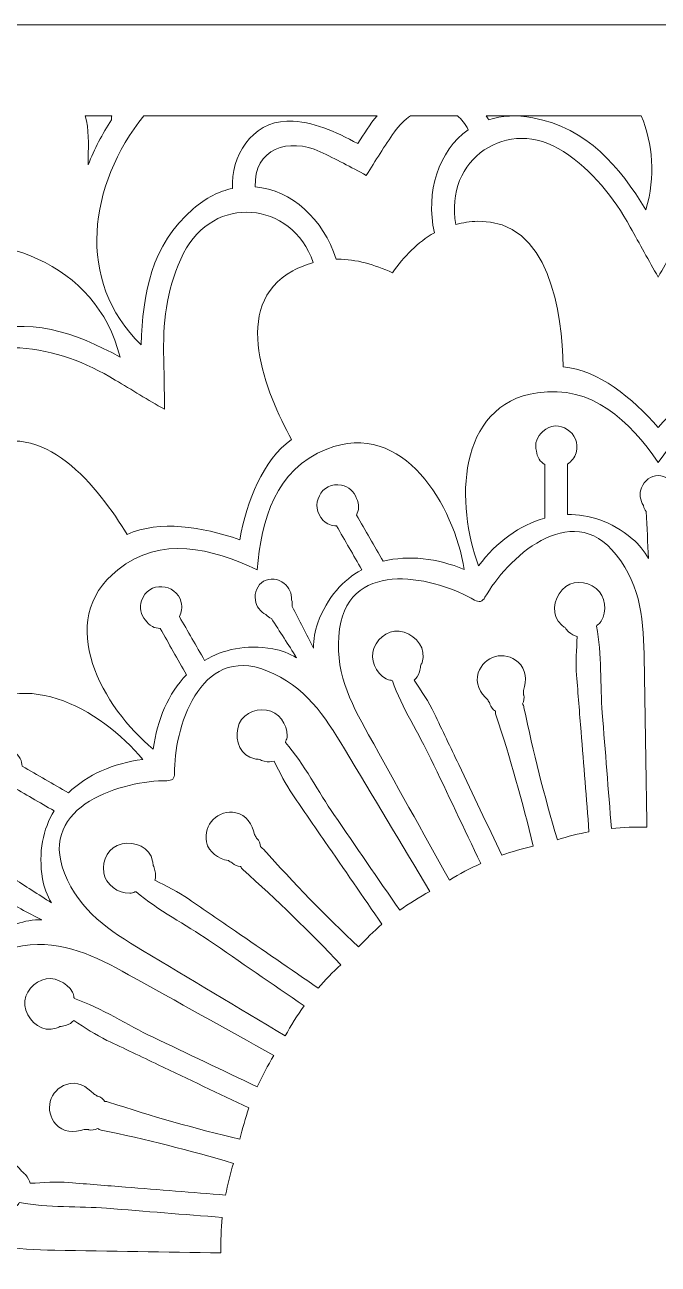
# Model space of a CAD drawing. Extents: x -175 to 692, y -400 to 112.
# Drawn here: x 568.6 to 610.4, y -113.3 to -31.5 of the extents above; entities that cross this region are included whole.
import ezdxf

# ---------------------------------------------------------------- set-up
doc = ezdxf.new("R2010")
doc.units = 0
doc.header["$MEASUREMENT"] = 0
doc.layers.add('Layer 1', color=7, linetype='Continuous', lineweight=0)

msp = doc.modelspace()

# ---------------------------------------------------------------- linework, layer by layer
at = {"layer": 'Layer 1'}
for points, knots in [([(686.0803833007812, -31.52850341796875), (686.0803833007812, -31.52850341796875), (683.049072265625, -31.52850341796875), (683.049072265625, -31.52850341796875), (683.049072265625, -31.52850341796875), (672.7584228515625, -31.52850341796875), (672.7584228515625, -31.52850341796875), (672.7584228515625, -31.52850341796875), (671.214111328125, -31.52850341796875), (671.214111328125, -31.52850341796875), (671.214111328125, -31.52850341796875), (668.0443725585938, -31.52850341796875), (668.0443725585938, -31.52850341796875), (668.0443725585938, -31.52850341796875), (666.4085693359375, -31.52850341796875), (666.4085693359375, -31.52850341796875), (666.4085693359375, -31.52850341796875), (662.9141235351562, -31.52850341796875), (662.9141235351562, -31.52850341796875), (662.9141235351562, -31.52850341796875), (660.7147827148438, -31.52850341796875), (660.7147827148438, -31.52850341796875), (660.7147827148438, -31.52850341796875), (648.3986206054688, -31.52850341796875), (648.3986206054688, -31.52850341796875), (648.3986206054688, -31.52850341796875), (646.5077514648438, -31.52850341796875), (646.5077514648438, -31.52850341796875), (646.5077514648438, -31.52850341796875), (643.0686645507812, -31.52850341796875), (643.0686645507812, -31.52850341796875), (643.0686645507812, -31.52850341796875), (641.4661254882812, -31.52850341796875), (641.4661254882812, -31.52850341796875), (641.4661254882812, -31.52850341796875), (638.6307983398438, -31.52850341796875), (638.6307983398438, -31.52850341796875), (638.6307983398438, -31.52850341796875), (634.322021484375, -31.52850341796875), (634.322021484375, -31.52850341796875), (634.322021484375, -31.52850341796875), (617.1672973632812, -31.52850341796875), (617.1672973632812, -31.52850341796875), (617.1672973632812, -31.52850341796875), (614.3284301757812, -31.52850341796875), (614.3284301757812, -31.52850341796875), (614.3284301757812, -31.52850341796875), (614.1973266601562, -31.52850341796875), (614.1973266601562, -31.52850341796875), (614.1973266601562, -31.52850341796875), (606.5673828125, -31.52850341796875), (606.5673828125, -31.52850341796875), (606.5673828125, -31.52850341796875), (606.436279296875, -31.52850341796875), (606.436279296875, -31.52850341796875), (606.436279296875, -31.52850341796875), (603.597412109375, -31.52850341796875), (603.597412109375, -31.52850341796875), (603.597412109375, -31.52850341796875), (586.4426879882812, -31.52850341796875), (586.4426879882812, -31.52850341796875), (586.4426879882812, -31.52850341796875), (582.1339111328125, -31.52850341796875), (582.1339111328125, -31.52850341796875), (582.1339111328125, -31.52850341796875), (579.2985839843749, -31.52850341796875), (579.2985839843749, -31.52850341796875), (579.2985839843749, -31.52850341796875), (577.696044921875, -31.52850341796875), (577.696044921875, -31.52850341796875), (577.696044921875, -31.52850341796875), (574.2569580078124, -31.52850341796875), (574.2569580078124, -31.52850341796875), (574.2569580078124, -31.52850341796875), (572.3829345703125, -31.52850341796875), (572.3829345703125, -31.52850341796875), (572.3829345703125, -31.52850341796875), (560.048583984375, -31.52850341796875), (560.048583984375, -31.52850341796875), (560.048583984375, -31.52850341796875), (557.8505859375, -31.52850341796875), (557.8505859375, -31.52850341796875), (557.8505859375, -31.52850341796875), (554.3561401367188, -31.52850341796875), (554.3561401367188, -31.52850341796875), (554.3561401367188, -31.52850341796875), (552.7203369140624, -31.52850341796875), (552.7203369140624, -31.52850341796875), (552.7203369140624, -31.52850341796875), (549.5505981445312, -31.52850341796875), (549.5505981445312, -31.52850341796875), (549.5505981445312, -31.52850341796875), (548.0062866210938, -31.52850341796875), (548.0062866210938, -31.52850341796875), (548.0062866210938, -31.52850341796875), (537.7047729492188, -31.52850341796875), (537.7047729492188, -31.52850341796875), (537.7047729492188, -31.52850341796875), (534.684326171875, -31.52850341796875), (534.684326171875, -31.52850341796875), (534.684326171875, -31.52850341796875), (528.5873413085938, -31.52850341796875), (528.5873413085938, -31.52850341796875), (528.5873413085938, -31.52850341796875), (528.5873413085938, -37.62548828125), (528.5873413085938, -37.62548828125), (528.5873413085938, -37.62548828125), (528.5873413085938, -40.65679931640625), (528.5873413085938, -40.65679931640625), (528.5873413085938, -40.65679931640625), (528.5873413085938, -50.94744873046875), (528.5873413085938, -50.94744873046875), (528.5873413085938, -50.94744873046875), (528.5873413085938, -52.49176025390625), (528.5873413085938, -52.49176025390625), (528.5873413085938, -52.49176025390625), (528.5873413085938, -55.6614990234375), (528.5873413085938, -55.6614990234375), (528.5873413085938, -55.6614990234375), (528.5873413085938, -57.2821044921875), (528.5873413085938, -57.2821044921875), (528.5873413085938, -57.2821044921875), (528.5873413085938, -60.7916259765625), (528.5873413085938, -60.7916259765625), (528.5873413085938, -60.7916259765625), (528.5873413085938, -62.9910888671875), (528.5873413085938, -62.9910888671875), (528.5873413085938, -62.9910888671875), (528.5873413085938, -75.3072509765625), (528.5873413085938, -75.3072509765625), (528.5873413085938, -75.3072509765625), (528.5873413085938, -77.1981201171875), (528.5873413085938, -77.1981201171875), (528.5873413085938, -77.1981201171875), (528.5873413085938, -80.63720703125), (528.5873413085938, -80.63720703125), (528.5873413085938, -80.63720703125), (528.5873413085938, -82.23962402343749), (528.5873413085938, -82.23962402343749), (528.5873413085938, -82.23962402343749), (528.5873413085938, -85.07409667968749), (528.5873413085938, -85.07409667968749), (528.5873413085938, -85.07409667968749), (528.5873413085938, -89.3798828125), (528.5873413085938, -89.3798828125), (528.5873413085938, -89.3798828125), (528.5873413085938, -106.53857421875), (528.5873413085938, -106.53857421875), (528.5873413085938, -106.53857421875), (528.5873413085938, -109.3773803710937), (528.5873413085938, -109.3773803710937), (528.5873413085938, -109.3773803710937), (528.5873413085938, -109.5084838867187), (528.5873413085938, -109.5084838867187), (528.5873413085938, -109.5084838867187), (528.5873413085938, -117.1385498046875), (528.5873413085938, -117.1385498046875), (528.5873413085938, -117.1385498046875), (528.5873413085938, -117.2696533203125), (528.5873413085938, -117.2696533203125), (528.5873413085938, -117.2696533203125), (528.5873413085938, -120.1083984375), (528.5873413085938, -120.1083984375), (528.5873413085938, -120.1083984375), (528.5873413085938, -137.26318359375), (528.5873413085938, -137.26318359375), (528.5873413085938, -137.26318359375), (528.5873413085938, -141.5729370117187), (528.5873413085938, -141.5729370117187), (528.5873413085938, -141.5729370117187), (528.5873413085938, -144.4073486328125), (528.5873413085938, -144.4073486328125), (528.5873413085938, -144.4073486328125), (528.5873413085938, -146.0098266601562), (528.5873413085938, -146.0098266601562), (528.5873413085938, -146.0098266601562), (528.5873413085938, -149.4489135742187), (528.5873413085938, -149.4489135742187), (528.5873413085938, -149.4489135742187), (528.5873413085938, -151.3228759765625), (528.5873413085938, -151.3228759765625), (528.5873413085938, -151.3228759765625), (528.5873413085938, -163.6572875976562), (528.5873413085938, -163.6572875976562), (528.5873413085938, -163.6572875976562), (528.5873413085938, -165.8553466796875), (528.5873413085938, -165.8553466796875), (528.5873413085938, -165.8553466796875), (528.5873413085938, -169.3497314453125), (528.5873413085938, -169.3497314453125), (528.5873413085938, -169.3497314453125), (528.5873413085938, -170.9833374023437), (528.5873413085938, -170.9833374023437), (528.5873413085938, -170.9833374023437), (528.5873413085938, -174.1552124023437), (528.5873413085938, -174.1552124023437), (528.5873413085938, -174.1552124023437), (528.5873413085938, -175.6995239257812), (528.5873413085938, -175.6995239257812), (528.5873413085938, -175.6995239257812), (528.5873413085938, -185.990234375), (528.5873413085938, -185.990234375), (528.5873413085938, -185.990234375), (528.5873413085938, -189.021484375), (528.5873413085938, -189.021484375), (528.5873413085938, -189.021484375), (528.5873413085938, -195.1185302734375), (528.5873413085938, -195.1185302734375), (528.5873413085938, -195.1185302734375), (534.684326171875, -195.1185302734375), (534.684326171875, -195.1185302734375), (534.684326171875, -195.1185302734375), (537.7156372070312, -195.1185302734375), (537.7156372070312, -195.1185302734375), (537.7156372070312, -195.1185302734375), (548.0062866210938, -195.1185302734375), (548.0062866210938, -195.1185302734375), (548.0062866210938, -195.1185302734375), (549.5505981445312, -195.1185302734375), (549.5505981445312, -195.1185302734375), (549.5505981445312, -195.1185302734375), (552.7203369140624, -195.1185302734375), (552.7203369140624, -195.1185302734375), (552.7203369140624, -195.1185302734375), (554.3409423828125, -195.1185302734375), (554.3409423828125, -195.1185302734375), (554.3409423828125, -195.1185302734375), (557.8505859375, -195.1185302734375), (557.8505859375, -195.1185302734375), (557.8505859375, -195.1185302734375), (560.0486450195312, -195.1185302734375), (560.0486450195312, -195.1185302734375), (560.0486450195312, -195.1185302734375), (572.3660888671875, -195.1185302734375), (572.3660888671875, -195.1185302734375), (572.3660888671875, -195.1185302734375), (574.2569580078124, -195.1185302734375), (574.2569580078124, -195.1185302734375), (574.2569580078124, -195.1185302734375), (577.696044921875, -195.1185302734375), (577.696044921875, -195.1185302734375), (577.696044921875, -195.1185302734375), (579.3232421875, -195.1185302734375), (579.3232421875, -195.1185302734375), (579.3232421875, -195.1185302734375), (582.1339111328125, -195.1185302734375), (582.1339111328125, -195.1185302734375), (582.1339111328125, -195.1185302734375), (586.4426879882812, -195.1185302734375), (586.4426879882812, -195.1185302734375), (586.4426879882812, -195.1185302734375), (603.597412109375, -195.1185302734375), (603.597412109375, -195.1185302734375), (603.597412109375, -195.1185302734375), (606.4361572265625, -195.1185302734375), (606.4361572265625, -195.1185302734375), (606.4361572265625, -195.1185302734375), (606.5673217773438, -195.1185302734375), (606.5673217773438, -195.1185302734375), (606.5673217773438, -195.1185302734375), (614.1973876953125, -195.1185302734375), (614.1973876953125, -195.1185302734375), (614.1973876953125, -195.1185302734375), (614.3285522460938, -195.1185302734375), (614.3285522460938, -195.1185302734375), (614.3285522460938, -195.1185302734375), (617.1672973632812, -195.1185302734375), (617.1672973632812, -195.1185302734375), (617.1672973632812, -195.1185302734375), (634.322021484375, -195.1185302734375), (634.322021484375, -195.1185302734375), (634.322021484375, -195.1185302734375), (638.6307983398438, -195.1185302734375), (638.6307983398438, -195.1185302734375), (638.6307983398438, -195.1185302734375), (641.4661254882812, -195.1185302734375), (641.4661254882812, -195.1185302734375), (641.4661254882812, -195.1185302734375), (643.0686645507812, -195.1185302734375), (643.0686645507812, -195.1185302734375), (643.0686645507812, -195.1185302734375), (646.5077514648438, -195.1185302734375), (646.5077514648438, -195.1185302734375), (646.5077514648438, -195.1185302734375), (648.3986206054688, -195.1185302734375), (648.3986206054688, -195.1185302734375), (648.3986206054688, -195.1185302734375), (660.716064453125, -195.1185302734375), (660.716064453125, -195.1185302734375), (660.716064453125, -195.1185302734375), (662.9141235351562, -195.1185302734375), (662.9141235351562, -195.1185302734375), (662.9141235351562, -195.1185302734375), (666.4085693359375, -195.1185302734375), (666.4085693359375, -195.1185302734375), (666.4085693359375, -195.1185302734375), (668.042236328125, -195.1185302734375), (668.042236328125, -195.1185302734375), (668.042236328125, -195.1185302734375), (671.214111328125, -195.1185302734375), (671.214111328125, -195.1185302734375), (671.214111328125, -195.1185302734375), (672.7584228515625, -195.1185302734375), (672.7584228515625, -195.1185302734375), (672.7584228515625, -195.1185302734375), (683.0599365234375, -195.1185302734375), (683.0599365234375, -195.1185302734375), (683.0599365234375, -195.1185302734375), (686.0803833007812, -195.1185302734375), (686.0803833007812, -195.1185302734375), (686.0803833007812, -195.1185302734375), (692.1773681640624, -195.1185302734375), (692.1773681640624, -195.1185302734375), (692.1773681640624, -195.1185302734375), (692.1773681640624, -189.021484375), (692.1773681640624, -189.021484375), (692.1773681640624, -189.021484375), (692.1773681640624, -185.990234375), (692.1773681640624, -185.990234375), (692.1773681640624, -185.990234375), (692.1773681640624, -175.6995239257812), (692.1773681640624, -175.6995239257812), (692.1773681640624, -175.6995239257812), (692.1773681640624, -174.1552124023437), (692.1773681640624, -174.1552124023437), (692.1773681640624, -174.1552124023437), (692.1773681640624, -170.9855346679687), (692.1773681640624, -170.9855346679687), (692.1773681640624, -170.9855346679687), (692.1773681640624, -169.3497314453125), (692.1773681640624, -169.3497314453125), (692.1773681640624, -169.3497314453125), (692.1773681640624, -165.8553466796875), (692.1773681640624, -165.8553466796875), (692.1773681640624, -165.8553466796875), (692.1773681640624, -163.6559448242187), (692.1773681640624, -163.6559448242187), (692.1773681640624, -163.6559448242187), (692.1773681640624, -151.3397827148437), (692.1773681640624, -151.3397827148437), (692.1773681640624, -151.3397827148437), (692.1773681640624, -149.4489135742187), (692.1773681640624, -149.4489135742187), (692.1773681640624, -149.4489135742187), (692.1773681640624, -146.0098266601562), (692.1773681640624, -146.0098266601562), (692.1773681640624, -146.0098266601562), (692.1773681640624, -144.4073486328125), (692.1773681640624, -144.4073486328125), (692.1773681640624, -144.4073486328125), (692.1773681640624, -141.5729370117187), (692.1773681640624, -141.5729370117187), (692.1773681640624, -141.5729370117187), (692.1773681640624, -137.2671508789062), (692.1773681640624, -137.2671508789062), (692.1773681640624, -137.2671508789062), (692.1773681640624, -120.1083984375), (692.1773681640624, -120.1083984375), (692.1773681640624, -120.1083984375), (692.1773681640624, -117.2696533203125), (692.1773681640624, -117.2696533203125), (692.1773681640624, -117.2696533203125), (692.1773681640624, -117.1385498046875), (692.1773681640624, -117.1385498046875), (692.1773681640624, -117.1385498046875), (692.1773681640624, -109.5084838867187), (692.1773681640624, -109.5084838867187), (692.1773681640624, -109.5084838867187), (692.1773681640624, -109.3773803710937), (692.1773681640624, -109.3773803710937), (692.1773681640624, -109.3773803710937), (692.1773681640624, -106.53857421875), (692.1773681640624, -106.53857421875), (692.1773681640624, -106.53857421875), (692.1773681640624, -89.38385009765625), (692.1773681640624, -89.38385009765625), (692.1773681640624, -89.38385009765625), (692.1773681640624, -85.07409667968749), (692.1773681640624, -85.07409667968749), (692.1773681640624, -85.07409667968749), (692.1773681640624, -82.23962402343749), (692.1773681640624, -82.23962402343749), (692.1773681640624, -82.23962402343749), (692.1773681640624, -80.63720703125), (692.1773681640624, -80.63720703125), (692.1773681640624, -80.63720703125), (692.1773681640624, -77.1981201171875), (692.1773681640624, -77.1981201171875), (692.1773681640624, -77.1981201171875), (692.1773681640624, -75.3240966796875), (692.1773681640624, -75.3240966796875), (692.1773681640624, -75.3240966796875), (692.1773681640624, -62.98974609375), (692.1773681640624, -62.98974609375), (692.1773681640624, -62.98974609375), (692.1773681640624, -60.7916259765625), (692.1773681640624, -60.7916259765625), (692.1773681640624, -60.7916259765625), (692.1773681640624, -57.29730224609375), (692.1773681640624, -57.29730224609375), (692.1773681640624, -57.29730224609375), (692.1773681640624, -55.6614990234375), (692.1773681640624, -55.6614990234375), (692.1773681640624, -55.6614990234375), (692.1773681640624, -52.49176025390625), (692.1773681640624, -52.49176025390625), (692.1773681640624, -52.49176025390625), (692.1773681640624, -50.94744873046875), (692.1773681640624, -50.94744873046875), (692.1773681640624, -50.94744873046875), (692.1773681640624, -40.65679931640625), (692.1773681640624, -40.65679931640625), (692.1773681640624, -40.65679931640625), (692.1773681640624, -37.62548828125), (692.1773681640624, -37.62548828125), (692.1773681640624, -37.62548828125), (692.1773681640624, -31.52850341796875), (692.1773681640624, -31.52850341796875), (692.1773681640624, -31.52850341796875), (686.0803833007812, -31.52850341796875), (686.0803833007812, -31.52850341796875)], [0, 0, 0, 0, 1, 1, 1, 2, 2, 2, 3, 3, 3, 4, 4, 4, 5, 5, 5, 6, 6, 6, 7, 7, 7, 8, 8, 8, 9, 9, 9, 10, 10, 10, 11, 11, 11, 12, 12, 12, 13, 13, 13, 14, 14, 14, 15, 15, 15, 16, 16, 16, 17, 17, 17, 18, 18, 18, 19, 19, 19, 20, 20, 20, 21, 21, 21, 22, 22, 22, 23, 23, 23, 24, 24, 24, 25, 25, 25, 26, 26, 26, 27, 27, 27, 28, 28, 28, 29, 29, 29, 30, 30, 30, 31, 31, 31, 32, 32, 32, 33, 33, 33, 34, 34, 34, 35, 35, 35, 36, 36, 36, 37, 37, 37, 38, 38, 38, 39, 39, 39, 40, 40, 40, 41, 41, 41, 42, 42, 42, 43, 43, 43, 44, 44, 44, 45, 45, 45, 46, 46, 46, 47, 47, 47, 48, 48, 48, 49, 49, 49, 50, 50, 50, 51, 51, 51, 52, 52, 52, 53, 53, 53, 54, 54, 54, 55, 55, 55, 56, 56, 56, 57, 57, 57, 58, 58, 58, 59, 59, 59, 60, 60, 60, 61, 61, 61, 62, 62, 62, 63, 63, 63, 64, 64, 64, 65, 65, 65, 66, 66, 66, 67, 67, 67, 68, 68, 68, 69, 69, 69, 70, 70, 70, 71, 71, 71, 72, 72, 72, 73, 73, 73, 74, 74, 74, 75, 75, 75, 76, 76, 76, 77, 77, 77, 78, 78, 78, 79, 79, 79, 80, 80, 80, 81, 81, 81, 82, 82, 82, 83, 83, 83, 84, 84, 84, 85, 85, 85, 86, 86, 86, 87, 87, 87, 88, 88, 88, 89, 89, 89, 90, 90, 90, 91, 91, 91, 92, 92, 92, 93, 93, 93, 94, 94, 94, 95, 95, 95, 96, 96, 96, 97, 97, 97, 98, 98, 98, 99, 99, 99, 100, 100, 100, 101, 101, 101, 102, 102, 102, 103, 103, 103, 104, 104, 104, 105, 105, 105, 106, 106, 106, 107, 107, 107, 108, 108, 108, 109, 109, 109, 110, 110, 110, 111, 111, 111, 112, 112, 112, 113, 113, 113, 114, 114, 114, 115, 115, 115, 116, 116, 116, 117, 117, 117, 118, 118, 118, 119, 119, 119, 120, 120, 120, 121, 121, 121, 122, 122, 122, 123, 123, 123, 124, 124, 124, 125, 125, 125, 126, 126, 126, 127, 127, 127, 128, 128, 128, 129, 129, 129, 130, 130, 130, 131, 131, 131, 132, 132, 132, 133, 133, 133, 134, 134, 134, 135, 135, 135, 136, 136, 136, 137, 137, 137, 138, 138, 138, 139, 139, 139, 140, 140, 140, 140]), ([(591.8412475585938, -37.52850341796875), (591.3782348632812, -38.09759521484375), (590.9585571289062, -38.7244873046875), (590.5679321289062, -39.369140625), (589.1012573242188, -38.56781005859375), (587.5617675781249, -37.887939453125), (586.0126342773438, -37.887939453125), (586.0126342773438, -37.887939453125), (585.8863525390624, -37.887939453125), (585.8863525390624, -37.887939453125), (583.5843505859375, -37.94134521484375), (582.1467285156249, -40.23358154296874), (582.3070678710938, -42.32189941406249), (581.4329833984374, -42.51617431640625), (580.549072265625, -42.9434814453125), (579.7089233398438, -43.67193603515625), (576.9213256835938, -46.08563232421874), (576.3773193359375, -49.28607177734375), (576.2850952148438, -52.651611328125), (571.9010009765624, -48.42803955078125), (572.8206176757812, -42.04608154296875), (576.4611206054688, -37.52850341796875), (576.4611206054688, -37.52850341796875), (591.8412475585938, -37.52850341796875), (591.8412475585938, -37.52850341796875)], [0, 0, 0, 0, 1, 1, 1, 2, 2, 2, 3, 3, 3, 4, 4, 4, 5, 5, 5, 6, 6, 6, 7, 7, 7, 8, 8, 8, 8]), ([(574.327880859375, -37.795654296875), (573.7062377929688, -38.73779296875), (573.1817016601562, -39.73822021484375), (572.7884521484375, -40.767822265625), (572.7884521484375, -40.767822265625), (572.7884521484375, -40.267578125), (572.7884521484375, -40.267578125), (572.7884521484375, -39.4693603515625), (572.8460693359375, -38.41357421875), (572.590087890625, -37.52850341796875), (572.590087890625, -37.52850341796875), (574.3306884765624, -37.52850341796875), (574.3306884765624, -37.52850341796875), (574.3275146484375, -37.61895751953125), (574.3332519531249, -37.70379638671875), (574.327880859375, -37.795654296875)], [0, 0, 0, 0, 1, 1, 1, 2, 2, 2, 3, 3, 3, 4, 4, 4, 5, 5, 5, 5]), ([(594.0525512695312, -37.52850341796875), (594.0525512695312, -37.52850341796875), (597.1402587890625, -37.52850341796875), (597.1402587890625, -37.52850341796875), (597.4072265624999, -37.7607421875), (597.6499633789062, -38.06591796875), (597.8526000976562, -38.46099853515625), (595.890625, -39.83538818359375), (595.0164184570312, -42.55499267578125), (595.6234741210938, -45.25518798828125), (594.506591796875, -45.8768310546875), (593.6275024414062, -46.81896972656249), (592.8504638671874, -47.8970947265625), (591.6703491210938, -47.3629150390625), (590.4708251953125, -46.9937744140625), (589.2275390625, -46.9937744140625), (589.2275390625, -46.9937744140625), (589.1304321289062, -46.9937744140625), (589.1304321289062, -46.9937744140625), (588.3048706054688, -44.35186767578125), (586.1873779296875, -42.43353271484375), (583.8028564453124, -42.2247314453125), (583.6766357421875, -39.69451904296875), (586.0223388671875, -38.9417724609375), (588.0863037109374, -39.908203125), (589.1158447265625, -40.39385986328125), (590.1211547851562, -40.92803955078125), (591.12646484375, -41.46710205078124), (591.7286987304688, -40.495849609375), (592.3357543945312, -39.5294189453125), (592.9864501953125, -38.59698486328125), (593.2908935546874, -38.15966796875), (593.6571655273438, -37.7999267578125), (594.0525512695312, -37.52850341796875)], [0, 0, 0, 0, 1, 1, 1, 2, 2, 2, 3, 3, 3, 4, 4, 4, 5, 5, 5, 6, 6, 6, 7, 7, 7, 8, 8, 8, 9, 9, 9, 10, 10, 10, 11, 11, 11, 11]), ([(623.7230834960938, -44.7015380859375), (623.2763061523438, -44.58984375), (622.8052368164062, -44.50726318359374), (622.2807006835938, -44.49755859375), (617.540771484375, -44.37615966796875), (616.7152099609374, -50.61187744140625), (616.6471557617188, -54.09393310546875), (614.2821044921874, -54.361083984375), (612.1258544921874, -56.09967041015625), (610.38232421875, -58.1151123046875), (608.6388549804688, -56.09967041015625), (606.4826049804688, -54.361083984375), (604.1175537109374, -54.09393310546875), (604.0494995117188, -50.61187744140625), (603.2239379882812, -44.37615966796875), (598.4840087890624, -44.49755859375), (597.95947265625, -44.50726318359374), (597.4884033203125, -44.58984375), (597.0416259765625, -44.7015380859375), (596.2063598632812, -40.42303466796875), (600.4849243164062, -37.48480224609375), (604.1370239257812, -39.89849853515625), (606.0601196289062, -41.166015625), (607.4247436523438, -42.88519287109375), (608.5417480468749, -44.88604736328125), (609.1633911132812, -45.99334716796875), (609.755859375, -47.10064697265624), (610.38232421875, -48.17388916015625), (611.0088500976562, -47.10064697265624), (611.601318359375, -45.99334716796875), (612.2229614257812, -44.88604736328125), (613.3399658203124, -42.88519287109375), (614.7045898437499, -41.166015625), (616.6276855468749, -39.89849853515625), (620.2797851562499, -37.48480224609375), (624.5583496093749, -40.42303466796875), (623.7230834960938, -44.7015380859375)], [0, 0, 0, 0, 1, 1, 1, 2, 2, 2, 3, 3, 3, 4, 4, 4, 5, 5, 5, 6, 6, 6, 7, 7, 7, 8, 8, 8, 9, 9, 9, 10, 10, 10, 11, 11, 11, 12, 12, 12, 12]), ([(609.265380859375, -37.52850341796875), (610.0292968749999, -39.4068603515625), (610.2174682617188, -41.5147705078125), (609.5762329101562, -43.73992919921875), (607.8132324218749, -40.86492919921875), (605.7395629882812, -38.36383056640625), (602.1214599609375, -37.66448974609375), (601.0288085937499, -37.4556884765625), (600.0526123046874, -37.528564453125), (599.1978759765625, -37.80047607421875), (599.1522827148438, -37.70538330078125), (599.0874633789062, -37.62017822265625), (599.0346069335938, -37.52850341796875), (599.0346069335938, -37.52850341796875), (609.265380859375, -37.52850341796875), (609.265380859375, -37.52850341796875)], [0, 0, 0, 0, 1, 1, 1, 2, 2, 2, 3, 3, 3, 4, 4, 4, 5, 5, 5, 5]), ([(577.7565917968749, -53.13726806640625), (577.7225952148438, -50.844970703125), (578.0479125976562, -48.67413330078125), (579.0775756835938, -46.61016845703125), (581.0347290039062, -42.70068359375), (586.2116699218749, -43.10375976562499), (587.6249999999999, -47.2269287109375), (587.1781005859374, -47.3531494140625), (586.7313232421874, -47.518310546875), (586.2747802734374, -47.7659912109375), (582.1079711914062, -50.038818359375), (584.5119018554688, -55.84716796875), (586.1970825195312, -58.89703369140625), (584.27880859375, -60.31024169921875), (583.2783203125, -62.89385986328125), (582.7781372070312, -65.51153564453125), (580.2576293945312, -64.63739013671875), (577.5283813476562, -64.21002197265625), (575.3429565429688, -65.161865234375), (573.5411987304688, -62.17510986328125), (569.7094116210938, -57.197265625), (565.6639404296875, -59.66436767578125), (565.2171630859375, -59.93634033203125), (564.8480834960938, -60.24224853515625), (564.517822265625, -60.56280517578125), (561.6524658203124, -57.27978515625), (563.891357421875, -52.59332275390625), (568.2621459960938, -52.8555908203125), (570.5641479492188, -52.99639892578125), (572.6038208007812, -53.8026123046875), (574.5707397460938, -54.97296142578125), (575.6585693359375, -55.623779296875), (576.7269897460938, -56.28424072265625), (577.8099365234375, -56.90582275390625), (577.8148193359375, -55.65777587890625), (577.7759399414062, -54.40478515625), (577.7565917968749, -53.13726806640625)], [0, 0, 0, 0, 1, 1, 1, 2, 2, 2, 3, 3, 3, 4, 4, 4, 5, 5, 5, 6, 6, 6, 7, 7, 7, 8, 8, 8, 9, 9, 9, 10, 10, 10, 11, 11, 11, 12, 12, 12, 12]), ([(550.1572265624999, -53.098388671875), (553.0614013671875, -49.91253662109375), (556.4852294921875, -47.18804931640625), (560.69091796875, -46.2362060546875), (566.7130126953124, -44.87640380859375), (573.3322753906249, -47.20263671875), (574.8863525390625, -53.457763671875), (571.9288330078125, -51.8551025390625), (568.8837890624999, -50.72845458984375), (565.4016723632812, -51.93280029296875), (564.3478393554688, -52.29705810546875), (563.5368041992188, -52.8507080078125), (562.9346313476562, -53.51116943359375), (561.2008666992188, -52.326171875), (558.4957275390625, -52.42822265625), (557.3010864257812, -54.39019775390625), (556.4706420898438, -55.75006103515625), (556.2813110351562, -57.46923828125), (556.2424316406249, -59.18353271484375), (554.528076171875, -59.222412109375), (552.8088378906249, -59.41180419921875), (551.4490356445312, -60.24224853515625), (549.4869995117188, -61.43695068359375), (549.385009765625, -64.14202880859375), (550.570068359375, -65.87579345703125), (549.9095458984375, -66.47796630859375), (549.3559570312499, -67.28900146484375), (548.99169921875, -68.34283447265625), (547.7872314453125, -71.824951171875), (548.9139404296874, -74.8699951171875), (550.5166015624999, -77.8275146484375), (544.2615356445312, -76.2734375), (541.9352416992188, -69.65411376953125), (543.2949829101562, -63.632080078125), (544.2469482421874, -59.42633056640625), (546.9713745117188, -56.0025634765625), (550.1572265624999, -53.098388671875)], [0, 0, 0, 0, 1, 1, 1, 2, 2, 2, 3, 3, 3, 4, 4, 4, 5, 5, 5, 6, 6, 6, 7, 7, 7, 8, 8, 8, 9, 9, 9, 10, 10, 10, 11, 11, 11, 12, 12, 12, 12]), ([(622.2273559570312, -67.225830078125), (621.047119140625, -65.6766357421875), (619.5222778320312, -64.54022216796875), (617.8661499023438, -64.078857421875), (617.8661499023438, -64.078857421875), (617.8661499023438, -60.55303955078125), (617.8661499023438, -60.55303955078125), (618.0070190429688, -60.46563720703125), (618.1381225585938, -60.35394287109375), (618.2401123046875, -60.19854736328125), (618.346923828125, -60.028564453125), (618.3906860351562, -59.848876953125), (618.4100952148438, -59.669189453125), (618.5752563476562, -59.16412353515625), (618.351806640625, -58.68817138671875), (618.0021362304688, -58.36279296875), (616.9823608398438, -57.420654296875), (615.4379272460938, -58.48419189453125), (615.7875366210938, -59.76629638671875), (615.8799438476562, -60.0965576171875), (616.0984497070312, -60.34912109375), (616.3704223632812, -60.51904296875), (616.3704223632812, -60.51904296875), (616.3704223632812, -63.85546875), (616.3704223632812, -63.85546875), (614.9570922851562, -63.82147216796875), (613.4904785156249, -64.29254150390625), (612.0918579101562, -65.44354248046875), (611.6498413085938, -65.8077392578125), (611.3098754882812, -66.2593994140625), (611.0283203125, -66.7547607421875), (611.0719604492188, -65.7203369140625), (611.1205444335938, -64.6907958984375), (611.1691284179688, -63.6563720703125), (611.2662353515625, -63.54949951171875), (611.3293457031249, -63.41839599609375), (611.3536376953125, -63.26300048828125), (611.5770263671874, -62.91815185546875), (611.6401977539062, -62.47137451171875), (611.4848022460938, -62.0780029296875), (611.2905883789062, -61.59234619140625), (610.8582763671875, -61.296142578125), (610.38232421875, -61.2669677734375), (609.9064331054688, -61.296142578125), (609.47412109375, -61.59234619140625), (609.2799072265624, -62.0780029296875), (609.12451171875, -62.47137451171875), (609.1876831054688, -62.91815185546875), (609.4110717773438, -63.26300048828125), (609.4353637695312, -63.41839599609375), (609.4984130859375, -63.54949951171875), (609.5955200195312, -63.6563720703125), (609.6441650390625, -64.6907958984375), (609.6927490234374, -65.7203369140625), (609.7363891601562, -66.7547607421875), (609.454833984375, -66.2593994140625), (609.1148681640625, -65.8077392578125), (608.6728515625, -65.44354248046875), (607.2742309570312, -64.29254150390625), (605.8076171875, -63.82147216796875), (604.394287109375, -63.85546875), (604.394287109375, -63.85546875), (604.394287109375, -60.51904296875), (604.394287109375, -60.51904296875), (604.666259765625, -60.34912109375), (604.884765625, -60.0965576171875), (604.9771728515625, -59.76629638671875), (605.3267822265625, -58.48419189453125), (603.7823486328124, -57.420654296875), (602.7625732421874, -58.36279296875), (602.4129028320312, -58.68817138671875), (602.189453125, -59.16412353515625), (602.3546142578124, -59.669189453125), (602.3740234375, -59.848876953125), (602.4177856445312, -60.028564453125), (602.5245971679688, -60.19854736328125), (602.6265869140624, -60.35394287109375), (602.7576904296875, -60.46563720703125), (602.8985595703125, -60.55303955078125), (602.8985595703125, -60.55303955078125), (602.8985595703125, -64.078857421875), (602.8985595703125, -64.078857421875), (601.2424316406249, -64.54022216796875), (599.717529296875, -65.6766357421875), (598.537353515625, -67.225830078125), (597.0270385742188, -63.26300048828125), (597.0319213867188, -56.604736328125), (602.4225463867188, -55.80828857421875), (606.0407104492188, -55.27410888671875), (608.4931030273438, -57.687744140625), (610.38232421875, -60.4073486328125), (612.2716064453125, -57.687744140625), (614.7239990234375, -55.27410888671875), (618.3421630859375, -55.80828857421875), (623.7327880859375, -56.604736328125), (623.7376708984375, -63.26300048828125), (622.2273559570312, -67.225830078125)], [0, 0, 0, 0, 1, 1, 1, 2, 2, 2, 3, 3, 3, 4, 4, 4, 5, 5, 5, 6, 6, 6, 7, 7, 7, 8, 8, 8, 9, 9, 9, 10, 10, 10, 11, 11, 11, 12, 12, 12, 13, 13, 13, 14, 14, 14, 15, 15, 15, 16, 16, 16, 17, 17, 17, 18, 18, 18, 19, 19, 19, 20, 20, 20, 21, 21, 21, 22, 22, 22, 23, 23, 23, 24, 24, 24, 25, 25, 25, 26, 26, 26, 27, 27, 27, 28, 28, 28, 29, 29, 29, 30, 30, 30, 31, 31, 31, 32, 32, 32, 32]), ([(592.2386474609375, -66.9344482421875), (591.65087890625, -65.91461181640625), (591.0681762695312, -64.89959716796875), (590.4805297851562, -63.8846435546875), (590.5533447265624, -63.73406982421875), (590.6116943359375, -63.57379150390625), (590.6213989257812, -63.3843994140625), (590.631103515625, -63.1610107421875), (590.5679321289062, -62.96673583984375), (590.4756469726562, -62.78704833984375), (590.3445434570312, -62.3062744140625), (589.9462890625, -62.01971435546875), (589.49951171875, -61.917724609375), (588.14453125, -61.61175537109375), (587.3384399414062, -63.30181884765625), (588.285400390625, -64.2391357421875), (588.5330810546874, -64.48193359375), (588.8438720703125, -64.583984375), (589.1644287109374, -64.5985107421875), (589.7229003906249, -65.56494140625), (590.2766113281249, -66.52655029296875), (590.8302001953124, -67.48809814453125), (589.5917358398438, -68.16802978515625), (588.562255859375, -69.309326171875), (587.926025390625, -71.00421142578125), (587.7269287109375, -71.5335693359375), (587.649169921875, -72.092041015625), (587.649169921875, -72.66021728515625), (587.1781005859374, -71.74725341796875), (586.7022094726562, -70.829345703125), (586.2262573242188, -69.9163818359375), (586.2603149414062, -69.78033447265625), (586.2505493164062, -69.6346435546875), (586.1970825195312, -69.484130859375), (586.2116699218749, -69.07135009765625), (586.046630859375, -68.65362548828125), (585.71142578125, -68.39141845703125), (585.3034667968749, -68.0709228515625), (584.7790527343749, -68.02716064453125), (584.3516235351562, -68.2408447265625), (583.9583129882812, -68.50311279296875), (583.7301025390624, -68.97906494140625), (583.8077392578124, -69.49383544921875), (583.865966796875, -69.9114990234375), (584.142822265625, -70.2659912109375), (584.5070800781249, -70.4554443359375), (584.6138916015624, -70.57684326171875), (584.7304077148438, -70.65936279296875), (584.866455078125, -70.703125), (585.4248657226562, -71.56756591796875), (585.9785766601562, -72.4368896484375), (586.5322875976562, -73.30615234375), (586.0416259765624, -73.0196533203125), (585.5220947265625, -72.80596923828125), (584.9586791992188, -72.71368408203125), (583.1715087890625, -72.41741943359375), (581.6708374023438, -72.7427978515625), (580.4616699218749, -73.47613525390625), (579.9079589843749, -72.50970458984375), (579.3495483398438, -71.548095703125), (578.7958374023438, -70.5865478515625), (578.9415283203124, -70.30487060546875), (579.0094604492188, -69.9794921875), (578.922119140625, -69.64923095703125), (578.5870361328124, -68.357421875), (576.7172241210938, -68.21173095703125), (576.3045043945312, -69.53753662109375), (576.1685180664062, -69.974609375), (576.217041015625, -70.46514892578125), (576.5667724609374, -70.8148193359375), (576.678466796875, -70.98480224609375), (576.8143310546874, -71.14019775390625), (577.0135498046875, -71.2421875), (577.1835937499999, -71.32958984375), (577.3486328125, -71.35870361328125), (577.5186157226562, -71.36358642578125), (578.1062622070312, -72.3834228515625), (578.6890258789062, -73.3984375), (579.276611328125, -74.4183349609375), (578.0722045898438, -75.64697265625), (577.3242797851562, -77.39532470703125), (577.0765991210938, -79.3233642578125), (573.7840576171874, -76.64739990234375), (570.462158203125, -70.8828125), (574.7310180664062, -67.49298095703125), (577.6011352539062, -65.22015380859375), (580.9279174804688, -66.0845947265625), (583.92431640625, -67.49786376953125), (584.201171875, -64.1954345703125), (585.1141357421875, -60.87847900390625), (588.5184936523438, -59.533203125), (593.5886230468749, -57.5274658203125), (596.9202270507812, -63.2921142578125), (597.5903320312499, -67.4783935546875), (595.79833984375, -66.73052978515625), (593.9092407226562, -66.507080078125), (592.2386474609375, -66.9344482421875)], [0, 0, 0, 0, 1, 1, 1, 2, 2, 2, 3, 3, 3, 4, 4, 4, 5, 5, 5, 6, 6, 6, 7, 7, 7, 8, 8, 8, 9, 9, 9, 10, 10, 10, 11, 11, 11, 12, 12, 12, 13, 13, 13, 14, 14, 14, 15, 15, 15, 16, 16, 16, 17, 17, 17, 18, 18, 18, 19, 19, 19, 20, 20, 20, 21, 21, 21, 22, 22, 22, 23, 23, 23, 24, 24, 24, 25, 25, 25, 26, 26, 26, 27, 27, 27, 28, 28, 28, 29, 29, 29, 30, 30, 30, 31, 31, 31, 32, 32, 32, 32]), ([(598.2752075195312, -69.49383544921875), (598.4111938476562, -69.571533203125), (598.537353515625, -69.59100341796875), (598.6637573242188, -69.58612060546875), (598.7754516601562, -69.52783203125), (598.8773803710938, -69.44525146484375), (598.955078125, -69.309326171875), (600.3246459960938, -66.86163330078125), (604.6129150390624, -62.68994140625), (607.6141967773438, -66.50225830078125), (609.2993774414062, -68.64398193359375), (609.4158935546874, -70.96533203125), (609.4596557617188, -73.51983642578125), (609.5178833007812, -77.17193603515625), (609.5810546875, -80.828857421875), (609.6392822265625, -84.48089599609375), (608.8526000976562, -84.46630859375), (608.0706787109375, -84.49066162109375), (607.2984619140624, -84.56829833984375), (607.094482421875, -82.02355957031249), (606.8905639648438, -79.478759765625), (606.69140625, -76.93878173828125), (606.550537109375, -75.16619873046875), (606.6671752929688, -73.0439453125), (606.3076782226562, -71.2130126953125), (606.3271484374999, -71.188720703125), (606.3466186523438, -71.1693115234375), (606.3660278320312, -71.14019775390625), (606.4583129882812, -71.08673095703125), (606.5457763671875, -71.00421142578125), (606.6185913085938, -70.88763427734375), (607.0119628906249, -70.24176025390625), (606.9147949218749, -69.2315673828125), (606.293212890625, -68.73626708984375), (605.6278686523438, -68.20684814453125), (604.6516723632812, -68.14862060546875), (604.039794921875, -68.8284912109375), (603.4667358398438, -69.4598388671875), (603.2966918945312, -70.5234375), (604.0203247070312, -71.14019775390625), (604.0883789062499, -71.20330810546875), (604.1660156249999, -71.2615966796875), (604.2437133789062, -71.31500244140625), (604.311767578125, -71.40728759765625), (604.3798217773438, -71.49957275390625), (604.4720458984374, -71.5821533203125), (604.666259765625, -71.76666259765625), (604.8557739257812, -71.85894775390625), (605.0402221679688, -71.8978271484375), (604.9964599609374, -72.75250244140625), (604.9334106445312, -73.621826171875), (604.9964599609374, -74.44744873046875), (605.0935668945312, -75.69073486328125), (605.1956787109375, -76.93878173828125), (605.2927856445312, -78.18206787109375), (605.467529296875, -80.382080078125), (605.6424560546875, -82.58685302734376), (605.8173217773438, -84.78686523437501), (605.117919921875, -84.91802978515625), (604.4185791015625, -85.09283447265625), (603.72900390625, -85.3065185546875), (602.8693847656249, -82.42663574218751), (602.1312255859375, -79.51763916015625), (601.5289916992188, -76.5745849609375), (601.5095825195312, -76.4822998046875), (601.470703125, -76.40948486328125), (601.4270629882812, -76.3414306640625), (601.524169921875, -76.1617431640625), (601.5581665039062, -75.9432373046875), (601.5095825195312, -75.7635498046875), (601.5046997070312, -75.74896240234375), (601.4949951171875, -75.7392578125), (601.4901123046874, -75.72955322265625), (601.4998168945312, -75.63726806640625), (601.4998168945312, -75.54498291015625), (601.4949951171875, -75.45269775390625), (601.708740234375, -74.81170654296875), (601.6844482421874, -74.0491943359375), (601.1453247070312, -73.58782958984375), (600.7083129882812, -73.20904541015625), (600.1546020507812, -73.087646484375), (599.6397705078124, -73.2236328125), (599.1202392578125, -73.36444091796875), (598.7025146484374, -73.74810791015625), (598.51318359375, -74.29205322265625), (598.2800903320312, -74.96221923828125), (598.639404296875, -75.6324462890625), (599.1444091796875, -76.0841064453125), (599.1832885742188, -76.1666259765625), (599.23193359375, -76.24432373046875), (599.2852783203125, -76.322021484375), (599.2852783203125, -76.322021484375), (599.2852783203125, -76.35601806640625), (599.2852783203125, -76.35601806640625), (599.3338623046875, -76.54058837890625), (599.4747314453125, -76.71539306640625), (599.6494750976562, -76.822265625), (599.644775390625, -76.89996337890625), (599.644775390625, -76.9825439453125), (599.6786499023438, -77.0699462890625), (600.6256713867188, -79.925537109375), (601.4416503906249, -82.81030273437499), (602.1360473632812, -85.73388671874999), (601.431884765625, -85.8941650390625), (600.7421875, -86.08837890625), (600.0671997070312, -86.32635498046875), (599.1202392578125, -84.33520507812501), (598.1683959960938, -82.3392333984375), (597.2212524414062, -80.34320068359376), (596.6822509765624, -79.21649169921875), (596.1431274414062, -78.08978271484375), (595.6090087890625, -76.96307373046875), (595.2545166015625, -76.2152099609375), (594.7590942382812, -75.4915771484375), (594.2929077148438, -74.7777099609375), (594.4336547851562, -74.65625), (594.5550537109375, -74.4765625), (594.6328735351562, -74.21917724609375), (594.671630859375, -74.0928955078125), (594.6910400390625, -73.97149658203125), (594.7008056640624, -73.85009765625), (594.7396850585938, -73.77239990234375), (594.7735595703124, -73.6947021484375), (594.8027343749999, -73.61212158203125), (595.1184692382812, -72.71368408203125), (594.443359375, -71.87835693359375), (593.6275024414062, -71.61614990234375), (592.7581787109375, -71.33441162109375), (591.9423217773438, -71.87347412109375), (591.6265869140625, -72.66510009765625), (591.3401489257812, -73.4033203125), (591.7625732421875, -74.3260498046875), (592.427978515625, -74.6903076171875), (592.5445556640625, -74.75823974609375), (592.6610717773438, -74.78253173828125), (592.7727661132812, -74.78253173828125), (592.7970581054688, -74.797119140625), (592.8262329101562, -74.80682373046875), (592.8552856445312, -74.8165283203125), (593.45751953125, -76.58428955078125), (594.6231079101562, -78.36175537109375), (595.3856201171874, -79.96441650390625), (596.4830932617188, -82.271240234375), (597.5807495117188, -84.57318115234375), (598.67822265625, -86.8800048828125), (597.9642944335938, -87.19567871093749), (597.2747192382812, -87.56475830078125), (596.6044921875, -87.97271728515625), (594.8319091796874, -84.77716064453124), (593.0545043945312, -81.58642578125), (591.2817993164062, -78.39093017578125), (590.0385131835938, -76.1617431640625), (588.9798583984375, -74.08807373046875), (589.3684082031249, -71.3927001953125), (590.0628051757812, -66.58966064453125), (595.861572265625, -68.05633544921875), (598.2752075195312, -69.49383544921875)], [0, 0, 0, 0, 1, 1, 1, 2, 2, 2, 3, 3, 3, 4, 4, 4, 5, 5, 5, 6, 6, 6, 7, 7, 7, 8, 8, 8, 9, 9, 9, 10, 10, 10, 11, 11, 11, 12, 12, 12, 13, 13, 13, 14, 14, 14, 15, 15, 15, 16, 16, 16, 17, 17, 17, 18, 18, 18, 19, 19, 19, 20, 20, 20, 21, 21, 21, 22, 22, 22, 23, 23, 23, 24, 24, 24, 25, 25, 25, 26, 26, 26, 27, 27, 27, 28, 28, 28, 29, 29, 29, 30, 30, 30, 31, 31, 31, 32, 32, 32, 33, 33, 33, 34, 34, 34, 35, 35, 35, 36, 36, 36, 37, 37, 37, 38, 38, 38, 39, 39, 39, 40, 40, 40, 41, 41, 41, 42, 42, 42, 43, 43, 43, 44, 44, 44, 45, 45, 45, 46, 46, 46, 47, 47, 47, 48, 48, 48, 49, 49, 49, 50, 50, 50, 51, 51, 51, 52, 52, 52, 52]), ([(593.3313598632812, -89.96386718750001), (591.8840332031249, -87.86102294921875), (590.436767578125, -85.7581787109375), (588.9895629882812, -83.65533447265624), (587.9842529296874, -82.19348144531251), (587.0275268554688, -80.29949951171875), (585.7988281249999, -78.89111328125), (585.8038330078125, -78.86199951171875), (585.8085327148438, -78.83282470703125), (585.8134155273438, -78.8037109375), (585.8668823242188, -78.70654296875), (585.9009399414062, -78.5948486328125), (585.90576171875, -78.4588623046875), (585.9202270507812, -77.6964111328125), (585.3326416015625, -76.870849609375), (584.5459594726562, -76.7542724609375), (583.705810546875, -76.62799072265625), (582.8316040039062, -77.0650634765625), (582.6421508789062, -77.95867919921875), (582.4625244140625, -78.798828125), (582.84619140625, -79.79925537109375), (583.7785644531249, -79.97412109375), (583.8756713867188, -79.9935302734375), (583.9679565429688, -80.00323486328126), (584.0651245117188, -80.00811767578126), (584.1671142578125, -80.05670166015624), (584.27392578125, -80.10522460937499), (584.3905029296875, -80.1295166015625), (584.6527709960938, -80.192626953125), (584.866455078125, -80.17810058593751), (585.046142578125, -80.11492919921876), (585.4298706054688, -80.88226318359375), (585.8085327148438, -81.6641845703125), (586.2797241210938, -82.34893798828125), (586.98876953125, -83.37847900390626), (587.6978149414062, -84.4031982421875), (588.4019775390624, -85.43280029296875), (589.6549682617188, -87.25396728515624), (590.9078369140624, -89.07513427734375), (592.1608276367188, -90.8914794921875), (591.621826171875, -91.35766601562499), (591.1070556640624, -91.85791015625), (590.6165161132812, -92.38726806640626), (588.4310913085938, -90.3232421875), (586.3379516601562, -88.17181396484375), (584.3418579101562, -85.92816162109375), (584.27392578125, -85.85528564453126), (584.2059936523438, -85.81158447265625), (584.137939453125, -85.777587890625), (584.1331176757812, -85.56878662109374), (584.0505981445312, -85.36480712890625), (583.9145507812499, -85.23364257812501), (583.9048461914062, -85.2239990234375), (583.8951416015625, -85.2191162109375), (583.8854370117188, -85.20941162109375), (583.8464965820312, -85.12683105468751), (583.8028564453124, -85.04913330078125), (583.7493896484375, -84.971435546875), (583.6134033203125, -84.31097412109375), (583.2103881835938, -83.66015625000001), (582.5159912109374, -83.529052734375), (581.9476928710938, -83.42218017578124), (581.4038085937499, -83.59216308593749), (581.0298461914062, -83.97100830078125), (580.6510620117188, -84.34490966796875), (580.4810180664062, -84.88885498046874), (580.5878295898438, -85.45709228515624), (580.718994140625, -86.15155029296875), (581.3698120117188, -86.55462646484375), (582.0303344726562, -86.69061279296874), (582.1079711914062, -86.74401855468749), (582.1856689453125, -86.7877197265625), (582.2681884765625, -86.82659912109375), (582.2778930664062, -86.8363037109375), (582.2828369140625, -86.84600830078125), (582.29248046875, -86.85571289062499), (582.4235839843749, -86.99169921875), (582.627685546875, -87.07427978515625), (582.8364257812499, -87.07910156249999), (582.8704833984375, -87.14709472656251), (582.9141235351562, -87.215087890625), (582.987060546875, -87.2830810546875), (585.2306518554688, -89.27911376953124), (587.3821411132812, -91.37225341796876), (589.4461669921875, -93.55767822265624), (588.9167480468749, -94.04815673828125), (588.4165649414062, -94.56292724609374), (587.9503173828124, -95.10198974609375), (586.1340332031249, -93.84906005859376), (584.3128662109375, -92.59606933593749), (582.4916381835938, -91.3431396484375), (581.4620361328125, -90.63891601562501), (580.4373779296875, -89.92987060546875), (579.4077758789062, -89.22082519531249), (578.7230224609374, -88.749755859375), (577.9411010742188, -88.3709716796875), (577.173828125, -87.98724365234376), (577.2369384765625, -87.80755615234374), (577.2515258789062, -87.59387207031251), (577.1882934570312, -87.3316650390625), (577.1641235351562, -87.215087890625), (577.1155395507812, -87.1082763671875), (577.0668945312499, -87.00628662109375), (577.0621337890625, -86.9091796875), (577.0524291992188, -86.81689453125001), (577.0330200195312, -86.7197265625), (576.8580932617188, -85.78729248046874), (575.857666015625, -85.40362548828126), (575.0174560546875, -85.58331298828125), (574.1239624023438, -85.772705078125), (573.6868286132812, -86.64691162109376), (573.8131103515625, -87.48706054687501), (573.9296264648438, -88.27380371093751), (574.7553100585938, -88.8614501953125), (575.5177001953125, -88.84686279296875), (575.6536865234375, -88.84204101562501), (575.765380859375, -88.80804443359375), (575.8624877929688, -88.75457763671875), (575.8916625976562, -88.749755859375), (575.9208374023438, -88.74493408203125), (575.9500122070312, -88.74005126953125), (577.3583374023438, -89.96875000000001), (579.2523193359374, -90.92547607421876), (580.7141113281249, -91.93078613281249), (582.8170166015625, -93.37799072265625), (584.9199218749999, -94.8251953125), (587.0226440429688, -96.27246093750001), (586.566162109375, -96.90380859375), (586.1533203125, -97.569091796875), (585.774658203125, -98.25872802734375), (582.6421508789062, -96.37927246093751), (579.5048828125, -94.49981689453125), (576.3724365234375, -92.625244140625), (574.1821899414062, -91.30914306640624), (572.2298583984374, -90.04644775390625), (571.2196655273438, -87.5162353515625), (569.41796875, -83.0093994140625), (575.1729125976562, -81.38250732421875), (577.97998046875, -81.41650390625001), (578.1354370117188, -81.42132568359375), (578.2615966796875, -81.37274169921875), (578.3636474609375, -81.30480957031251), (578.4267578125, -81.2076416015625), (578.475341796875, -81.08624267578125), (578.475341796875, -80.9405517578125), (578.475341796875, -80.9405517578125), (578.475341796875, -80.92108154296875), (578.475341796875, -80.92108154296875), (578.4413452148438, -78.11407470703125), (580.0682983398438, -72.359130859375), (584.5750122070312, -74.160888671875), (587.1052856445312, -75.17108154296875), (588.3679199218749, -77.12335205078125), (589.6840209960938, -79.3135986328125), (591.5586547851562, -82.446044921875), (593.4380493164062, -85.58331298828125), (595.3175659179688, -88.71575927734374), (594.6279907226562, -89.09454345703125), (593.9625854492188, -89.50732421875001), (593.3313598632812, -89.96386718750001)], [0, 0, 0, 0, 1, 1, 1, 2, 2, 2, 3, 3, 3, 4, 4, 4, 5, 5, 5, 6, 6, 6, 7, 7, 7, 8, 8, 8, 9, 9, 9, 10, 10, 10, 11, 11, 11, 12, 12, 12, 13, 13, 13, 14, 14, 14, 15, 15, 15, 16, 16, 16, 17, 17, 17, 18, 18, 18, 19, 19, 19, 20, 20, 20, 21, 21, 21, 22, 22, 22, 23, 23, 23, 24, 24, 24, 25, 25, 25, 26, 26, 26, 27, 27, 27, 28, 28, 28, 29, 29, 29, 30, 30, 30, 31, 31, 31, 32, 32, 32, 33, 33, 33, 34, 34, 34, 35, 35, 35, 36, 36, 36, 37, 37, 37, 38, 38, 38, 39, 39, 39, 40, 40, 40, 41, 41, 41, 42, 42, 42, 43, 43, 43, 44, 44, 44, 45, 45, 45, 46, 46, 46, 47, 47, 47, 48, 48, 48, 49, 49, 49, 50, 50, 50, 51, 51, 51, 52, 52, 52, 53, 53, 53, 53]), ([(576.3822021484375, -80.017822265625), (574.4541625976562, -80.2655029296875), (572.7058105468749, -81.01336669921876), (571.4772338867188, -82.21783447265625), (570.4573364257812, -81.63018798828124), (569.4422607421874, -81.04736328125), (568.4224853515624, -80.459716796875), (568.4176025390625, -80.28979492187501), (568.3884277343749, -80.12469482421876), (568.3010864257812, -79.95465087890625), (568.1990966796875, -79.75555419921875), (568.0436401367188, -79.61956787109375), (567.8736572265624, -79.50787353515625), (567.5239868164062, -79.158203125), (567.0334472656249, -79.10968017578125), (566.596435546875, -79.24560546875), (565.2705078124999, -79.658447265625), (565.4161987304688, -81.52819824218751), (566.7081298828125, -81.86328125000001), (567.0383300781249, -81.95068359375), (567.3636474609375, -81.8826904296875), (567.6453857421875, -81.73699951171874), (568.6069335937499, -82.2906494140625), (569.5734252929688, -82.84912109375), (570.5349731445312, -83.40277099609375), (569.8016357421875, -84.61206054687499), (569.476318359375, -86.1126708984375), (569.7724609375, -87.89984130859375), (569.8648071289062, -88.4632568359375), (570.0784912109375, -88.98284912109375), (570.3650512695312, -89.473388671875), (569.4957275390625, -88.91973876953125), (568.6264038085938, -88.3660888671875), (567.7619628906249, -87.80755615234374), (567.7182006835938, -87.671630859375), (567.6356811523438, -87.5550537109375), (567.5142822265625, -87.4482421875), (567.3248901367188, -87.08398437499999), (566.9702758789062, -86.80712890625001), (566.5526733398438, -86.74890136718749), (566.0378417968749, -86.67120361328125), (565.5619506835938, -86.8994140625), (565.2996826171874, -87.29278564453125), (565.0859985351562, -87.72015380859375), (565.1297607421875, -88.24468994140625), (565.4502563476562, -88.65264892578125), (565.7125244140624, -88.98773193359375), (566.1301269531249, -89.15283203125), (566.54296875, -89.1383056640625), (566.6935424804688, -89.19171142578125), (566.8392333984375, -89.201416015625), (566.9752807617188, -89.16741943359374), (567.8882446289062, -89.64337158203125), (568.8061523437499, -90.11926269531249), (569.7191162109374, -90.59039306640626), (569.1509399414062, -90.59039306640626), (568.5924072265625, -90.66802978515625), (568.06298828125, -90.86718750000001), (566.3632202148438, -91.50335693359375), (565.2268676757812, -92.532958984375), (564.5469970703125, -93.7713623046875), (563.5854492187499, -93.21771240234374), (562.6237792968749, -92.66406250000001), (561.6573486328125, -92.10559082031251), (561.6428833007812, -91.7850341796875), (561.5407714843749, -91.47424316406249), (561.2979736328124, -91.2265625), (560.3606567382812, -90.279541015625), (558.670654296875, -91.08569335937501), (558.9765625, -92.44067382812501), (559.0784912109374, -92.88745117187501), (559.3650512695312, -93.28570556640626), (559.8458862304688, -93.41680908203125), (560.025634765625, -93.50909423828126), (560.2198486328124, -93.57220458984375), (560.4431762695312, -93.56250000000001), (560.6326904296874, -93.55279541015624), (560.79296875, -93.49450683593749), (560.9434204101562, -93.42169189453125), (561.9584960937499, -94.00933837890624), (562.9733886718749, -94.59210205078125), (563.9932861328125, -95.17974853515625), (563.5659790039062, -96.850341796875), (563.7893676757812, -98.73950195312501), (564.5372924804688, -100.5315551757812), (560.3509521484375, -99.86132812500001), (554.5862426757812, -96.52984619140625), (556.592041015625, -91.45965576171875), (557.9373168945312, -88.05529785156251), (561.2543334960938, -87.14227294921874), (564.5567626953124, -86.86541748046876), (563.1434326171874, -83.8690185546875), (562.2789916992188, -80.54229736328125), (564.5517578125, -77.672119140625), (567.9415893554688, -73.4033203125), (573.7062377929688, -76.72515869140625), (576.3822021484375, -80.017822265625)], [0, 0, 0, 0, 1, 1, 1, 2, 2, 2, 3, 3, 3, 4, 4, 4, 5, 5, 5, 6, 6, 6, 7, 7, 7, 8, 8, 8, 9, 9, 9, 10, 10, 10, 11, 11, 11, 12, 12, 12, 13, 13, 13, 14, 14, 14, 15, 15, 15, 16, 16, 16, 17, 17, 17, 18, 18, 18, 19, 19, 19, 20, 20, 20, 21, 21, 21, 22, 22, 22, 23, 23, 23, 24, 24, 24, 25, 25, 25, 26, 26, 26, 27, 27, 27, 28, 28, 28, 29, 29, 29, 30, 30, 30, 31, 31, 31, 32, 32, 32, 32]), ([(566.5526733398438, -101.21630859375), (565.1151733398438, -98.80267333984376), (563.6484985351562, -93.00402832031251), (568.4466552734375, -92.3095703125), (571.1469116210938, -91.92102050781249), (573.2206420898438, -92.979736328125), (575.4497680664062, -94.2230224609375), (578.645263671875, -95.99560546875), (581.8359985351562, -97.77307128906251), (585.0316162109375, -99.54571533203125), (584.6235961914062, -100.2158813476562), (584.2545166015624, -100.905517578125), (583.9389038085938, -101.619384765625), (581.632080078125, -100.5218505859375), (579.330078125, -99.42431640625001), (577.0232543945312, -98.32672119140625), (575.4205932617188, -97.56427001953126), (573.6431884765624, -96.398681640625), (571.8753662109374, -95.7965087890625), (571.8656616210938, -95.767333984375), (571.8558959960938, -95.73822021484375), (571.8414306640625, -95.71392822265625), (571.8414306640625, -95.60223388671875), (571.817138671875, -95.48565673828125), (571.7490844726562, -95.36914062500001), (571.3848266601562, -94.70379638671875), (570.462158203125, -94.28124999999999), (569.7239990234375, -94.56781005859374), (568.9323120117188, -94.88348388671875), (568.3933105468749, -95.69934082031251), (568.675048828125, -96.56866455078125), (568.9371948242188, -97.38458251953126), (569.7724609375, -98.05963134765626), (570.6709594726562, -97.74395751953125), (570.7534790039062, -97.71478271484376), (570.8312377929688, -97.6807861328125), (570.908935546875, -97.6419677734375), (571.0303344726562, -97.63226318359375), (571.1517333984375, -97.61279296875001), (571.2780151367188, -97.573974609375), (571.535400390625, -97.49627685546876), (571.715087890625, -97.37481689453126), (571.8364868164062, -97.2340087890625), (572.5504760742188, -97.7001953125), (573.2741088867188, -98.19561767578125), (574.0219116210938, -98.55010986328125), (575.1486206054688, -99.08435058593751), (576.2753295898438, -99.6234130859375), (577.4020996093749, -100.1624755859375), (579.3980102539062, -101.1094970703125), (581.3941040039062, -102.0613403320312), (583.3851928710938, -103.0083618164062), (583.1472167968749, -103.6834106445312), (582.9530029296875, -104.373046875), (582.7927246093749, -105.0772094726562), (579.8690795898438, -104.3827514648437), (576.9843749999999, -103.5668334960937), (574.1288452148438, -102.6198120117187), (574.0413208007812, -102.5858764648437), (573.9588012695312, -102.5858764648437), (573.8811645507812, -102.5906982421875), (573.7742919921875, -102.4158935546875), (573.5994262695312, -102.2750244140625), (573.4147949218749, -102.2264404296875), (573.4147949218749, -102.2264404296875), (573.3809204101562, -102.2264404296875), (573.3809204101562, -102.2264404296875), (573.3031616210938, -102.1730346679687), (573.2254638671874, -102.12451171875), (573.1429443359375, -102.0856323242187), (572.6913452148438, -101.58056640625), (572.0210571289062, -101.22119140625), (571.3508300781249, -101.4542846679687), (570.8069458007812, -101.6436767578125), (570.4232788085938, -102.0613403320312), (570.2824096679688, -102.5809936523437), (570.1464233398438, -103.0957641601562), (570.267822265625, -103.6494140625), (570.6466674804688, -104.0864868164062), (571.1079711914062, -104.6255493164062), (571.8704833984374, -104.6498413085937), (572.5115966796875, -104.4361572265625), (572.6038208007812, -104.4409790039062), (572.696044921875, -104.4409790039062), (572.7884521484375, -104.4313354492187), (572.7980346679688, -104.4361572265625), (572.8077392578125, -104.4458618164062), (572.8223266601562, -104.4507446289062), (573.0020751953125, -104.499267578125), (573.2206420898438, -104.46533203125), (573.4003295898438, -104.3681640625), (573.4683227539062, -104.411865234375), (573.5411987304688, -104.4507446289062), (573.6334838867188, -104.4701538085937), (576.5765380859375, -105.0723876953125), (579.4854125976562, -105.810546875), (582.3654174804688, -106.670166015625), (582.1517333984375, -107.3597412109375), (581.9768676757812, -108.05908203125), (581.845703125, -108.7584228515625), (579.6456909179688, -108.5836181640625), (577.4408569335938, -108.4087524414062), (575.2409667968749, -108.23388671875), (573.9976806640624, -108.1367797851562), (572.7495727539062, -108.0347900390625), (571.5062866210938, -107.9376831054687), (570.6806640625, -107.87451171875), (569.8113403320312, -107.9376831054687), (568.9566040039062, -107.9813842773437), (568.9178466796875, -107.796875), (568.8255004882812, -107.607421875), (568.6409912109374, -107.4131469726562), (568.558349609375, -107.3209228515625), (568.4661254882812, -107.2529296875), (568.3738403320312, -107.1849365234375), (568.3204956054688, -107.1072387695312), (568.2621459960938, -107.029541015625), (568.1990966796875, -106.9614868164062), (567.5823364257812, -106.2379150390625), (566.5186767578124, -106.4078979492187), (565.8872680664062, -106.98095703125), (565.2074584960938, -107.5928955078125), (565.2657470703124, -108.5690307617187), (565.7950439453125, -109.2343139648437), (566.2904052734375, -109.85595703125), (567.3005981445312, -109.953125), (567.946533203125, -109.5597534179687), (568.06298828125, -109.4868774414062), (568.1456298828124, -109.3994750976562), (568.1990966796875, -109.3071899414062), (568.2281494140625, -109.2877807617187), (568.24755859375, -109.2683715820312), (568.2719116210938, -109.2489013671875), (570.1027832031249, -109.6082763671875), (572.2250366210938, -109.4917602539062), (573.9976806640624, -109.632568359375), (576.5375976562499, -109.8317260742187), (579.0823974609375, -110.03564453125), (581.627197265625, -110.2396240234375), (581.5494384765624, -111.0118408203125), (581.5252075195312, -111.793701171875), (581.5396728515625, -112.5804443359375), (577.8877563476562, -112.5221557617187), (574.2307739257812, -112.4590454101562), (570.5787353515624, -112.4007568359375), (568.0242309570312, -112.3570556640625), (565.7028198242188, -112.240478515625), (563.5611572265625, -110.5552978515625), (559.748779296875, -107.5540161132812), (563.9205322265625, -103.2657470703125), (566.3682250976562, -101.896240234375), (566.5040893554688, -101.8185424804687), (566.5867309570312, -101.716552734375), (566.6449584960938, -101.6048583984375), (566.6449584960938, -101.6048583984375), (566.6449584960938, -101.5708618164062), (566.6449584960938, -101.5708618164062), (566.6449584960938, -101.4542846679687), (566.6207275390624, -101.3377685546875), (566.5526733398438, -101.21630859375)], [0, 0, 0, 0, 1, 1, 1, 2, 2, 2, 3, 3, 3, 4, 4, 4, 5, 5, 5, 6, 6, 6, 7, 7, 7, 8, 8, 8, 9, 9, 9, 10, 10, 10, 11, 11, 11, 12, 12, 12, 13, 13, 13, 14, 14, 14, 15, 15, 15, 16, 16, 16, 17, 17, 17, 18, 18, 18, 19, 19, 19, 20, 20, 20, 21, 21, 21, 22, 22, 22, 23, 23, 23, 24, 24, 24, 25, 25, 25, 26, 26, 26, 27, 27, 27, 28, 28, 28, 29, 29, 29, 30, 30, 30, 31, 31, 31, 32, 32, 32, 33, 33, 33, 34, 34, 34, 35, 35, 35, 36, 36, 36, 37, 37, 37, 38, 38, 38, 39, 39, 39, 40, 40, 40, 41, 41, 41, 42, 42, 42, 43, 43, 43, 44, 44, 44, 45, 45, 45, 46, 46, 46, 47, 47, 47, 48, 48, 48, 49, 49, 49, 50, 50, 50, 51, 51, 51, 52, 52, 52, 53, 53, 53, 53])]:
    msp.add_open_spline(points, degree=3, knots=knots, dxfattribs=at)

doc.saveas('drawing.dxf')
